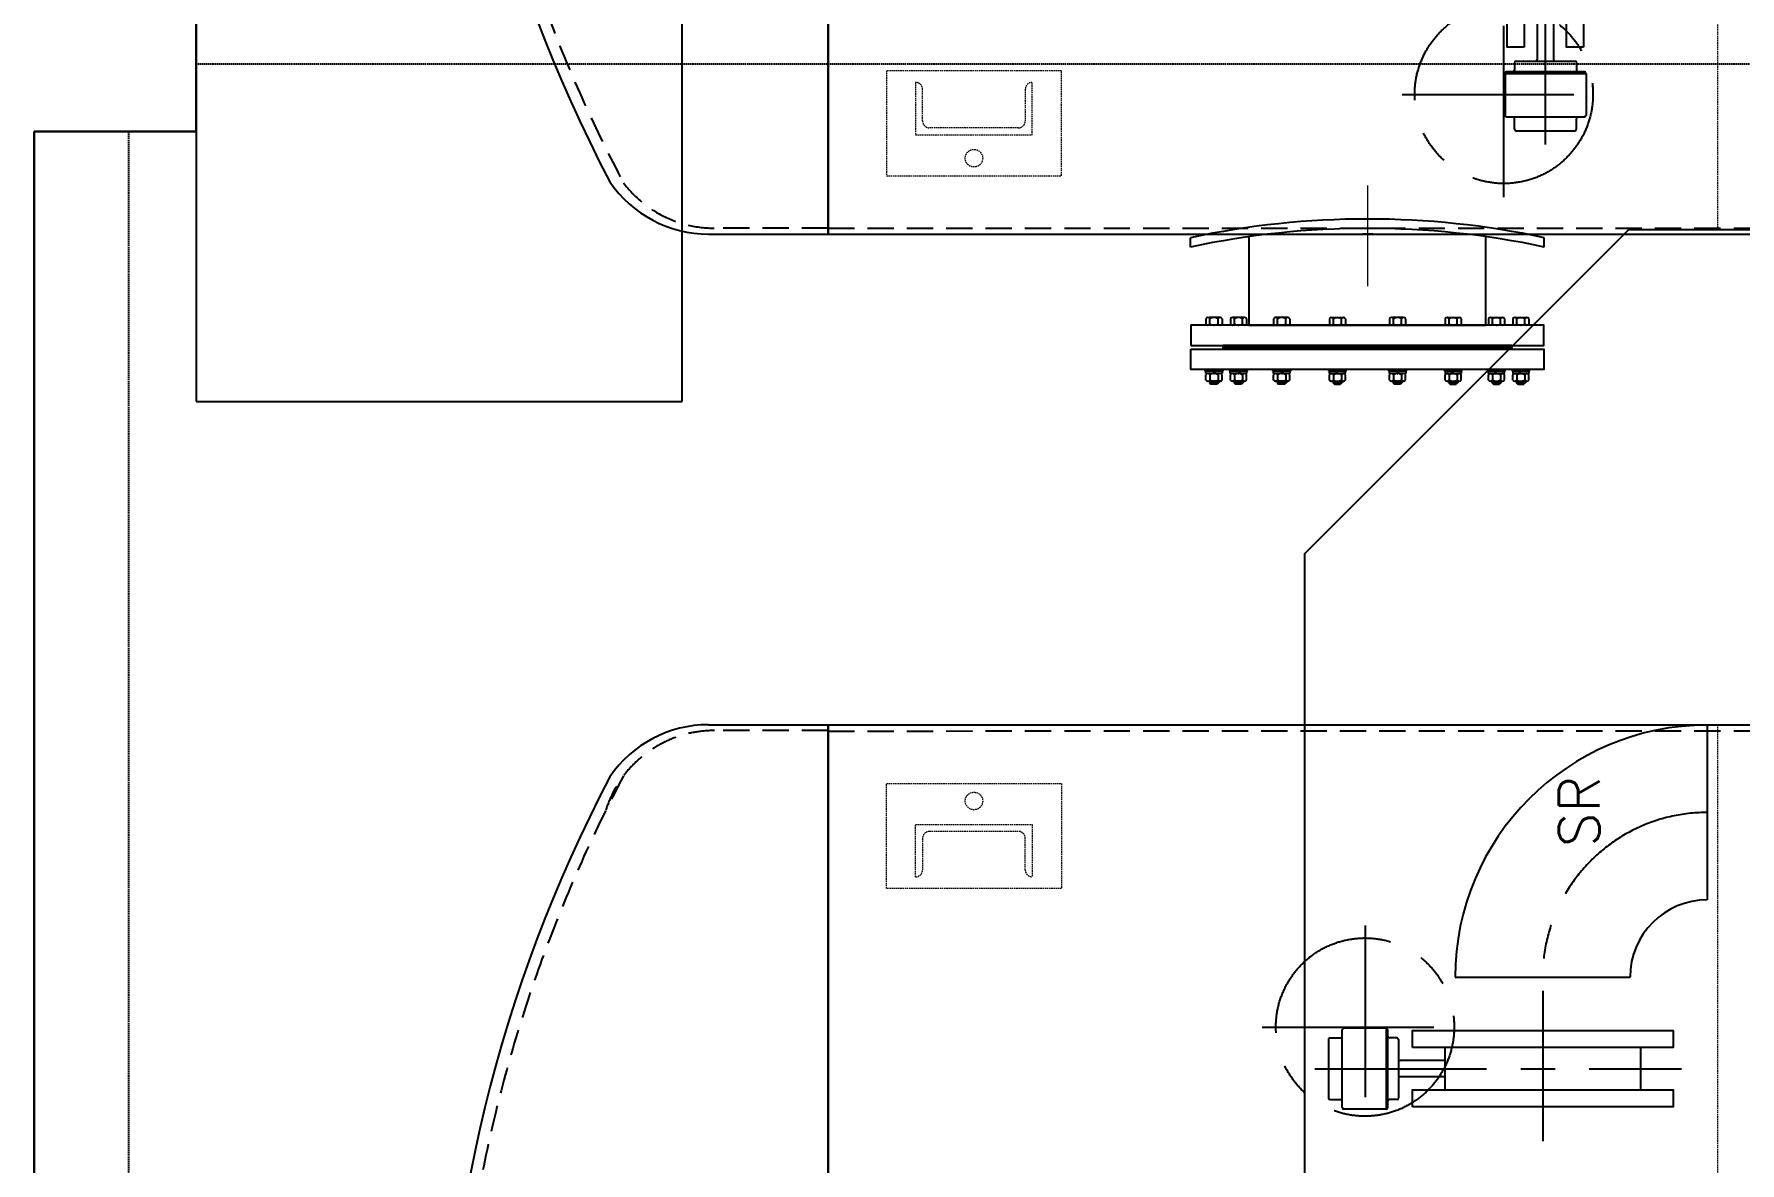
# Model space of a CAD drawing. Extents: x 0 to 160756, y 0 to 229247.
# Drawn here: x 54235 to 57394, y 74966 to 77056 of the extents above; entities that cross this region are included whole.
import ezdxf
from ezdxf.xclip import XClip

# ---------------------------------------------------------------- set-up
doc = ezdxf.new("R2010")
doc.units = 0
doc.header["$LTSCALE"] = 10
doc.header["$XCLIPFRAME"] = 2
for name, pattern in [('H12設備棟3F$0$HIDDEN', [0.375, 0.25, -0.125]), ('XCM7P30CDA$0$CENTER', [50.8, 31.75, -6.35, 6.35, -6.35]), ('XCM7Q30CDA-200K$0$xCUP-L40-M03-HVAC-EQ$0$CENTER', [50.8, 31.75, -6.35, 6.35, -6.35]), ('XCM7Q30CDA-200K$0$xCUP-L40-M03-HVAC-EQ$0$HIDDEN', [0.375, 0.25, -0.125])]:
    doc.linetypes.add(name, pattern=pattern)
for name, color, linetype in [('H12設備棟3F$0$ARC-BEAM', 252, 'H12設備棟3F$0$HIDDEN'), ('H12設備棟3F$0$KABE1', 252, 'Continuous'), ('H12設備棟3F$0$\uf4c9\ue50a', 252, 'Continuous'), ('XCM7P30CDA$0$M-CWTR-CENT', 252, 'XCM7P30CDA$0$CENTER'), ('XCM7P30CDA$0$M-CWTR-VAVE', 252, 'Continuous'), ('XCM7P30CDA$0$U-CDA-PIPE', 252, 'Continuous'), ('XCM7Q30CDA-200K$0$UER-FUTUER', 9, 'Continuous')]:
    doc.layers.add(name, color=color, linetype=linetype)
doc.styles.add('XCM7P30CDA$0$Standard', font='txt.shx', dxfattribs={"bigfont": 'chineset.shx'})

# ---------------------------------------------------------------- blocks, each defined once
blk = doc.blocks.new('H12設備棟3F')
at = {"layer": 'H12設備棟3F$0$ARC-BEAM'}
for p, q in [((62735.2, 77000.3), (54535.2, 77000.3)), ((54410.2, 76875.3), (54410.2, 68825.3))]:
    blk.add_line(p, q, dxfattribs=at)
at = {"layer": 'H12設備棟3F$0$KABE1', "linetype": 'Continuous', "lineweight": 30}
for p, q in [((54535.2, 77675.3), (54535.2, 76875.3)), ((54235.2, 76875.3), (54235.2, 70075.3)), ((54535.2, 76875.3), (54235.2, 76875.3))]:
    blk.add_line(p, q, dxfattribs=at)
at = {"layer": 'H12設備棟3F$0$\uf4c9\ue50a'}
for p, q in [((54535.2, 78175.3), (54535.2, 76375.3)), ((55435.2, 76375.3), (55435.2, 78175.3)), ((54535.2, 76375.3), (55435.2, 76375.3))]:
    blk.add_line(p, q, dxfattribs=at)
blk.add_lwpolyline([(58988.2, 73694.2), (57188.2, 73694.2), (56588.2, 74294.2), (56588.2, 76094.2), (57188.2, 76694.2), (58988.2, 76694.2), (59588.2, 76094.2), (59588.2, 74294.2)], close=True, dxfattribs=at)
blk = doc.blocks.new('XCM7Q30CDA-200K$0$A$C78f448f2')
for p, q in [((0, 938.7), (0, 3988.7)), ((2500, 938.7), (2500, 3336.2)), ((2522.3, 2166.5), (2506.3, 2166.5)), ((2643.3, 2116), (2643.3, 2136.8)), ((2645.3, 2140.3), (2654.3, 2140.3)), ((2735.3, 2141.4), (2732.3, 2141.4)), ((2735.3, 2111.4), (2735.3, 2141.4)), ((2739.3, 2140.4), (2735.3, 2140.4)), ((2739.3, 2112.4), (2739.3, 2140.4)), ((2750.3, 2140.3), (2741.3, 2140.3)), ((2654.3, 2133.3), (2645.3, 2133.3)), ((2654.3, 2119.5), (2645.3, 2119.5)), ((2645.3, 2112.6), (2654.3, 2112.6)), ((2732.3, 2111.4), (2735.3, 2111.4)), ((2735.3, 2127.6), (2739.3, 2123.6)), ((2735.3, 2126.4), (2739.3, 2122.4)), ((2735.3, 2112.4), (2739.3, 2112.4)), ((2741.3, 2133.3), (2750.3, 2133.3)), ((2741.3, 2119.5), (2750.3, 2119.5)), ((2750.3, 2112.6), (2741.3, 2112.6)), ((2752.3, 2116), (2752.3, 2134.4)), ((2752.3, 2134.4), (2754.7, 2134.4)), ((2752.3, 2131.6), (2757.5, 2131.6)), ((2752.3, 2121.2), (2757.5, 2121.2)), ((2752.3, 2118.4), (2754.7, 2118.4)), ((2754.7, 2134.4), (2757.5, 2131.6)), ((2754.7, 2118.4), (2754.7, 2134.4)), ((2754.7, 2118.4), (2757.5, 2121.2)), ((2757.5, 2121.2), (2757.5, 2131.6)), ((2643.3, 2074.1), (2643.3, 2094.9)), ((2645.3, 2098.4), (2654.3, 2098.4)), ((2654.3, 2091.4), (2645.3, 2091.4)), ((2654.3, 2077.6), (2645.3, 2077.6)), ((2735.3, 2099.5), (2732.3, 2099.5)), ((2735.3, 2069.5), (2735.3, 2099.5)), ((2739.3, 2098.5), (2735.3, 2098.5)), ((2735.3, 2085.7), (2739.3, 2081.7)), ((2735.3, 2084.5), (2739.3, 2080.5)), ((2739.3, 2070.5), (2739.3, 2098.5)), ((2750.3, 2098.4), (2741.3, 2098.4)), ((2741.3, 2091.4), (2750.3, 2091.4)), ((2741.3, 2077.6), (2750.3, 2077.6)), ((2752.3, 2074.1), (2752.3, 2094.9)), ((2752.3, 2092.5), (2754.7, 2092.5)), ((2752.3, 2089.7), (2757.5, 2089.7)), ((2752.3, 2079.3), (2757.5, 2079.3)), ((2752.3, 2076.5), (2754.7, 2076.5)), ((2754.7, 2092.5), (2757.5, 2089.7)), ((2754.7, 2076.5), (2754.7, 2092.5)), ((2754.7, 2076.5), (2757.5, 2079.3)), ((2757.5, 2079.3), (2757.5, 2089.7)), ((2645.3, 2070.7), (2654.3, 2070.7)), ((2732.3, 2069.5), (2735.3, 2069.5)), ((2735.3, 2070.5), (2739.3, 2070.5)), ((2750.3, 2070.7), (2741.3, 2070.7)), ((2643.3, 2000), (2643.3, 2020.8)), ((2645.3, 2024.2), (2654.3, 2024.2)), ((2735.3, 2025.4), (2732.3, 2025.4)), ((2735.3, 1995.4), (2735.3, 2025.4)), ((2739.3, 2024.4), (2735.3, 2024.4)), ((2739.3, 1996.4), (2739.3, 2024.4)), ((2750.3, 2024.2), (2741.3, 2024.2)), ((2752.3, 2000), (2752.3, 2020.8)), ((2752.3, 2018.4), (2754.7, 2018.4)), ((2754.7, 2018.4), (2757.5, 2015.6)), ((2754.7, 2002.4), (2754.7, 2018.4)), ((2654.3, 2017.3), (2645.3, 2017.3)), ((2654.3, 2003.5), (2645.3, 2003.5)), ((2645.3, 1996.5), (2654.3, 1996.5)), ((2732.3, 1995.4), (2735.3, 1995.4)), ((2735.3, 2011.6), (2739.3, 2007.6)), ((2735.3, 2010.4), (2739.3, 2006.4)), ((2735.3, 1996.4), (2739.3, 1996.4)), ((2741.3, 2017.3), (2750.3, 2017.3)), ((2741.3, 2003.5), (2750.3, 2003.5)), ((2750.3, 1996.5), (2741.3, 1996.5)), ((2752.3, 2015.6), (2757.5, 2015.6)), ((2752.3, 2005.2), (2757.5, 2005.2)), ((2752.3, 2002.4), (2754.7, 2002.4)), ((2754.7, 2002.4), (2757.5, 2005.2)), ((2757.5, 2005.2), (2757.5, 2015.6)), ((2643.3, 1925.2), (2643.3, 1904.5)), ((2645.3, 1928.7), (2654.3, 1928.7)), ((2654.3, 1921.8), (2645.3, 1921.8)), ((2654.3, 1907.9), (2645.3, 1907.9)), ((2645.3, 1901), (2654.3, 1901)), ((2732.3, 1929.9), (2735.3, 1929.9)), ((2735.3, 1929.9), (2735.3, 1899.9)), ((2735.3, 1928.9), (2739.3, 1928.9)), ((2735.3, 1914.9), (2739.3, 1918.9)), ((2735.3, 1913.7), (2739.3, 1917.7)), ((2739.3, 1928.9), (2739.3, 1900.9)), ((2750.3, 1928.7), (2741.3, 1928.7)), ((2741.3, 1921.8), (2750.3, 1921.8)), ((2741.3, 1907.9), (2750.3, 1907.9)), ((2750.3, 1901), (2741.3, 1901)), ((2752.3, 1925.2), (2752.3, 1904.5)), ((2752.3, 1922.9), (2754.7, 1922.9)), ((2752.3, 1920.1), (2757.5, 1920.1)), ((2752.3, 1909.7), (2757.5, 1909.7)), ((2752.3, 1906.9), (2754.7, 1906.9)), ((2754.7, 1922.9), (2757.5, 1920.1)), ((2754.7, 1922.9), (2754.7, 1906.9)), ((2754.7, 1906.9), (2757.5, 1909.7)), ((2757.5, 1920.1), (2757.5, 1909.7)), ((0, 1655.7), (0, 1871.7)), ((2500, 1872.4), (2500, 1855.1)), ((2735.3, 1899.9), (2732.3, 1899.9)), ((2739.3, 1900.9), (2735.3, 1900.9)), ((2643.3, 1801.4), (2643.3, 1822.2)), ((2645.3, 1825.7), (2654.3, 1825.7)), ((2654.3, 1818.7), (2645.3, 1818.7)), ((2735.3, 1826.8), (2732.3, 1826.8)), ((2735.3, 1796.8), (2735.3, 1826.8)), ((2739.3, 1825.8), (2735.3, 1825.8)), ((2739.3, 1797.8), (2739.3, 1825.8)), ((2750.3, 1825.7), (2741.3, 1825.7)), ((2741.3, 1818.7), (2750.3, 1818.7)), ((2752.3, 1801.4), (2752.3, 1822.2)), ((2752.3, 1819.8), (2754.7, 1819.8)), ((2752.3, 1817), (2757.5, 1817)), ((2754.7, 1819.8), (2757.5, 1817)), ((2754.7, 1803.8), (2754.7, 1819.8)), ((2757.5, 1806.6), (2757.5, 1817)), ((2654.3, 1804.9), (2645.3, 1804.9)), ((2645.3, 1798), (2654.3, 1798)), ((2732.3, 1796.8), (2735.3, 1796.8)), ((2735.3, 1813), (2739.3, 1809)), ((2735.3, 1811.8), (2739.3, 1807.8)), ((2735.3, 1797.8), (2739.3, 1797.8)), ((2741.3, 1804.9), (2750.3, 1804.9)), ((2750.3, 1798), (2741.3, 1798)), ((2752.3, 1806.6), (2757.5, 1806.6)), ((2752.3, 1803.8), (2754.7, 1803.8)), ((2754.7, 1803.8), (2757.5, 1806.6)), ((2643.3, 1726.7), (2643.3, 1705.9)), ((2645.3, 1730.1), (2654.3, 1730.1)), ((2732.3, 1731.3), (2735.3, 1731.3)), ((2735.3, 1731.3), (2735.3, 1701.3)), ((2735.3, 1730.3), (2739.3, 1730.3)), ((2739.3, 1730.3), (2739.3, 1702.3)), ((2750.3, 1730.1), (2741.3, 1730.1)), ((2752.3, 1726.7), (2752.3, 1705.9)), ((2654.3, 1723.2), (2645.3, 1723.2)), ((2654.3, 1709.4), (2645.3, 1709.4)), ((2645.3, 1702.4), (2654.3, 1702.4)), ((2735.3, 1701.3), (2732.3, 1701.3)), ((2735.3, 1716.3), (2739.3, 1720.3)), ((2735.3, 1715.1), (2739.3, 1719.1)), ((2739.3, 1702.3), (2735.3, 1702.3)), ((2741.3, 1723.2), (2750.3, 1723.2)), ((2741.3, 1709.4), (2750.3, 1709.4)), ((2750.3, 1702.4), (2741.3, 1702.4)), ((2752.3, 1724.3), (2754.7, 1724.3)), ((2752.3, 1721.5), (2757.5, 1721.5)), ((2752.3, 1711.1), (2757.5, 1711.1)), ((2752.3, 1708.3), (2754.7, 1708.3)), ((2754.7, 1724.3), (2757.5, 1721.5)), ((2754.7, 1724.3), (2754.7, 1708.3)), ((2754.7, 1708.3), (2757.5, 1711.1)), ((2757.5, 1721.5), (2757.5, 1711.1)), ((2643.3, 1652.6), (2643.3, 1631.8)), ((2645.3, 1656), (2654.3, 1656)), ((2654.3, 1649.1), (2645.3, 1649.1)), ((2732.3, 1657.2), (2735.3, 1657.2)), ((2735.3, 1657.2), (2735.3, 1627.2)), ((2735.3, 1656.2), (2739.3, 1656.2)), ((2735.3, 1642.2), (2739.3, 1646.2)), ((2735.3, 1641), (2739.3, 1645)), ((2739.3, 1656.2), (2739.3, 1628.2)), ((2750.3, 1656), (2741.3, 1656)), ((2741.3, 1649.1), (2750.3, 1649.1)), ((2752.3, 1652.6), (2752.3, 1631.8)), ((2752.3, 1650.2), (2754.7, 1650.2)), ((2752.3, 1647.4), (2757.5, 1647.4)), ((2754.7, 1650.2), (2757.5, 1647.4)), ((2754.7, 1650.2), (2754.7, 1634.2)), ((2757.5, 1647.4), (2757.5, 1637)), ((2643.3, 1610.6), (2643.3, 1592.3)), ((2654.3, 1635.2), (2645.3, 1635.2)), ((2645.3, 1628.3), (2654.3, 1628.3)), ((2645.3, 1614.1), (2654.3, 1614.1)), ((2735.3, 1627.2), (2732.3, 1627.2)), ((2732.3, 1615.3), (2735.3, 1615.3)), ((2739.3, 1628.2), (2735.3, 1628.2)), ((2735.3, 1615.3), (2735.3, 1585.3)), ((2735.3, 1614.3), (2739.3, 1614.3)), ((2739.3, 1614.3), (2739.3, 1586.3)), ((2741.3, 1635.2), (2750.3, 1635.2)), ((2750.3, 1628.3), (2741.3, 1628.3)), ((2750.3, 1614.1), (2741.3, 1614.1)), ((2752.3, 1637), (2757.5, 1637)), ((2752.3, 1634.2), (2754.7, 1634.2)), ((2752.3, 1610.6), (2752.3, 1592.3)), ((2754.7, 1634.2), (2757.5, 1637)), ((2654.3, 1607.2), (2645.3, 1607.2)), ((2654.3, 1593.3), (2645.3, 1593.3)), ((2645.3, 1586.4), (2654.3, 1586.4)), ((2735.3, 1585.3), (2732.3, 1585.3)), ((2735.3, 1600.3), (2739.3, 1604.3)), ((2735.3, 1599.1), (2739.3, 1603.1)), ((2739.3, 1586.3), (2735.3, 1586.3)), ((2741.3, 1607.2), (2750.3, 1607.2)), ((2741.3, 1593.3), (2750.3, 1593.3)), ((2750.3, 1586.4), (2741.3, 1586.4)), ((2752.3, 1608.3), (2754.7, 1608.3)), ((2752.3, 1605.5), (2757.5, 1605.5)), ((2752.3, 1595.1), (2757.5, 1595.1)), ((2752.3, 1592.3), (2754.7, 1592.3)), ((2754.7, 1608.3), (2757.5, 1605.5)), ((2754.7, 1608.3), (2754.7, 1592.3)), ((2754.7, 1592.3), (2757.5, 1595.1)), ((2757.5, 1605.5), (2757.5, 1595.1)), ((2522.3, 1560.1), (2506.3, 1560.1)), ((0, 938.7), (2500, 938.7)), ((2500, 938.7), (0, 938.7)), ((0, 733.7), (0, 938.7)), ((2500, 733.7), (2500, 938.7))]:
    blk.add_line(p, q)
at = {"linetype": 'XCM7Q30CDA-200K$0$xCUP-L40-M03-HVAC-EQ$0$HIDDEN', "ltscale": 18}
for p, q in [((10.8, 938.7), (10.4, 3988.7)), ((2490, 938.7), (2490.3, 3279.3)), ((10, 938.7), (10, 743.7)), ((2490, 938.7), (2490, 743.7))]:
    blk.add_line(p, q, dxfattribs=at)
at = {"linetype": 'XCM7Q30CDA-200K$0$xCUP-L40-M03-HVAC-EQ$0$HIDDEN', "lineweight": 9}
blk.add_line((0, 2463.7), (2490.2, 2463.7), dxfattribs=at)
at = {"linetype": 'XCM7Q30CDA-200K$0$xCUP-L40-M03-HVAC-EQ$0$CENTER', "lineweight": 13}
blk.add_line((2416.9, 1863.7), (2589.4, 1863.7), dxfattribs=at)
at = {"linetype": 'XCM7Q30CDA-200K$0$xCUP-L40-M03-HVAC-EQ$0$HIDDEN', "lineweight": 15}
for p, q in [((100.8, 1338.7), (280.8, 1338.7)), ((100.8, 1038.7), (100.8, 1338.7)), ((280.8, 1338.7), (280.8, 1038.7)), ((2400, 1338.7), (2220, 1338.7)), ((2220, 1338.7), (2220, 1038.7)), ((2400, 1038.7), (2400, 1338.7)), ((170.8, 1288.7), (260.8, 1288.7)), ((170.8, 1088.7), (170.8, 1288.7)), ((260.8, 1288.7), (260.8, 1288.7)), ((2330, 1288.7), (2240, 1288.7)), ((2240, 1288.7), (2240, 1288.7)), ((2330, 1088.7), (2330, 1288.7)), ((182.8, 1264.7), (182.8, 1112.7)), ((248.8, 1276.7), (194.8, 1276.7)), ((2252, 1276.7), (2306, 1276.7)), ((2318, 1264.7), (2318, 1112.7)), ((260.8, 1088.7), (170.8, 1088.7)), ((194.8, 1100.7), (248.8, 1100.7)), ((260.8, 1088.7), (260.8, 1088.7)), ((2240, 1088.7), (2240, 1088.7)), ((2240, 1088.7), (2330, 1088.7)), ((2306, 1100.7), (2252, 1100.7)), ((280.8, 1038.7), (100.8, 1038.7)), ((2220, 1038.7), (2400, 1038.7))]:
    blk.add_line(p, q, dxfattribs=at)
for points in [[(2691.3, 1560.8), (2691.3, 2165.8), (2656.3, 2165.8), (2656.3, 1560.8)], [(2697.3, 1560.8), (2697.3, 2165.8), (2732.3, 2165.8), (2732.3, 1560.8)], [(2694.3, 1615.8), (2694.3, 2110.8), (2691.3, 2110.8), (2691.3, 1615.8)], [(2694.3, 1615.8), (2694.3, 2110.8), (2697.3, 2110.8), (2697.3, 1615.8)]]:
    blk.add_lwpolyline(points, close=True)
blk.add_lwpolyline([(2504.6, 1660.1), (2656.3, 1660.1), (2656.3, 2066.5), (2504.6, 2066.5)])
for centre in [(130.8, 1188.7), (2370, 1188.7)]:
    blk.add_circle(centre, 15, dxfattribs=at)
for centre, radius, start, end in [((3926.7, 1863.3), 1452.4, 167.9505, 192.0495), ((3942.7, 1863.3), 1452.4, 167.9505, 192.0495), ((2647.3, 2136.8), 4, 120, 240), ((2652.3, 2136.8), 4, 300, 60), ((2743.3, 2136.8), 4, 120, 240), ((2748.3, 2136.8), 4, 300, 60), ((2656.3, 2126.4), 13, 147.7958, 212.2042), ((2647.3, 2116), 4, 120, 240), ((2643.3, 2126.4), 13, 327.7958, 32.2042), ((2652.3, 2116), 4, 300, 60), ((2752.3, 2126.4), 13, 147.7958, 212.2042), ((2743.3, 2116), 4, 120, 240), ((2739.3, 2126.4), 13, 327.7958, 32.2042), ((2748.3, 2116), 4, 300, 60), ((2647.3, 2094.9), 4, 120, 240), ((2656.3, 2084.5), 13, 147.7958, 212.2042), ((2647.3, 2074.1), 4, 120, 240), ((2652.3, 2094.9), 4, 300, 60), ((2643.3, 2084.5), 13, 327.7958, 32.2042), ((2652.3, 2074.1), 4, 300, 60), ((2743.3, 2094.9), 4, 120, 240), ((2752.3, 2084.5), 13, 147.7958, 212.2042), ((2743.3, 2074.1), 4, 120, 240), ((2748.3, 2094.9), 4, 300, 60), ((2739.3, 2084.5), 13, 327.7958, 32.2042), ((2748.3, 2074.1), 4, 300, 60), ((2647.3, 2020.8), 4, 120, 240), ((2652.3, 2020.8), 4, 300, 60), ((2743.3, 2020.8), 4, 120, 240), ((2748.3, 2020.8), 4, 300, 60), ((2656.3, 2010.4), 13, 147.7958, 212.2042), ((2647.3, 2000), 4, 120, 240), ((2643.3, 2010.4), 13, 327.7958, 32.2042), ((2652.3, 2000), 4, 300, 60), ((2752.3, 2010.4), 13, 147.7958, 212.2042), ((2743.3, 2000), 4, 120, 240), ((2739.3, 2010.4), 13, 327.7958, 32.2042), ((2748.3, 2000), 4, 300, 60), ((2647.3, 1925.2), 4, 120, 240), ((2656.3, 1914.9), 13, 147.7958, 212.2042), ((2647.3, 1904.5), 4, 120, 240), ((2652.3, 1925.2), 4, 300, 60), ((2643.3, 1914.9), 13, 327.7958, 32.2042), ((2652.3, 1904.5), 4, 300, 60), ((2743.3, 1925.2), 4, 120, 240), ((2752.3, 1914.9), 13, 147.7958, 212.2042), ((2743.3, 1904.5), 4, 120, 240), ((2748.3, 1925.2), 4, 300, 60), ((2739.3, 1914.9), 13, 327.7958, 32.2042), ((2748.3, 1904.5), 4, 300, 60), ((2647.3, 1822.2), 4, 120, 240), ((2656.3, 1811.8), 13, 147.7958, 212.2042), ((2652.3, 1822.2), 4, 300, 60), ((2643.3, 1811.8), 13, 327.7958, 32.2042), ((2743.3, 1822.2), 4, 120, 240), ((2752.3, 1811.8), 13, 147.7958, 212.2042), ((2748.3, 1822.2), 4, 300, 60), ((2739.3, 1811.8), 13, 327.7958, 32.2042), ((2647.3, 1801.4), 4, 120, 240), ((2652.3, 1801.4), 4, 300, 60), ((2743.3, 1801.4), 4, 120, 240), ((2748.3, 1801.4), 4, 300, 60), ((2647.3, 1726.7), 4, 120, 240), ((2652.3, 1726.7), 4, 300, 60), ((2743.3, 1726.7), 4, 120, 240), ((2748.3, 1726.7), 4, 300, 60), ((2656.3, 1716.3), 13, 147.7958, 212.2042), ((2647.3, 1705.9), 4, 120, 240), ((2643.3, 1716.3), 13, 327.7958, 32.2042), ((2652.3, 1705.9), 4, 300, 60), ((2752.3, 1716.3), 13, 147.7958, 212.2042), ((2743.3, 1705.9), 4, 120, 240), ((2739.3, 1716.3), 13, 327.7958, 32.2042), ((2748.3, 1705.9), 4, 300, 60), ((2647.3, 1652.6), 4, 120, 240), ((2656.3, 1642.2), 13, 147.7958, 212.2042), ((2652.3, 1652.6), 4, 300, 60), ((2643.3, 1642.2), 13, 327.7958, 32.2042), ((2743.3, 1652.6), 4, 120, 240), ((2752.3, 1642.2), 13, 147.7958, 212.2042), ((2748.3, 1652.6), 4, 300, 60), ((2739.3, 1642.2), 13, 327.7958, 32.2042), ((2647.3, 1631.8), 4, 120, 240), ((2647.3, 1610.6), 4, 120, 240), ((2652.3, 1631.8), 4, 300, 60), ((2652.3, 1610.6), 4, 300, 60), ((2743.3, 1631.8), 4, 120, 240), ((2743.3, 1610.6), 4, 120, 240), ((2748.3, 1631.8), 4, 300, 60), ((2748.3, 1610.6), 4, 300, 60), ((2656.3, 1600.3), 13, 147.7958, 212.2042), ((2647.3, 1589.9), 4, 120, 240), ((2643.3, 1600.3), 13, 327.7958, 32.2042), ((2652.3, 1589.9), 4, 300, 60), ((2752.3, 1600.3), 13, 147.7958, 212.2042), ((2743.3, 1589.9), 4, 120, 240), ((2739.3, 1600.3), 13, 327.7958, 32.2042), ((2748.3, 1589.9), 4, 300, 60), ((205, 733.7), 205, 180, 235.6231), ((2295, 733.7), 205, 304.3769, 0), ((1250, 2778.7), 2500, 242.3351, 297.6649)]:
    blk.add_arc(centre, radius, start, end)
for centre, start, end in [((248.8, 1288.7), 270, 0), ((2252, 1288.7), 180, 270), ((194.8, 1264.7), 90, 180), ((2306, 1264.7), 0, 90), ((194.8, 1112.7), 180, 270), ((2306, 1112.7), 270, 0), ((248.8, 1088.7), 0, 90), ((2252, 1088.7), 90, 180)]:
    blk.add_arc(centre, 12, start, end, dxfattribs=at)
at = {"linetype": 'XCM7Q30CDA-200K$0$xCUP-L40-M03-HVAC-EQ$0$HIDDEN', "ltscale": 18}
for centre, radius, start, end in [((205, 743.7), 195, 180, 252.6309), ((2295, 743.7), 195, 306.9931, 0), ((1250, 2778.7), 2480, 242.0511, 297.9489)]:
    blk.add_arc(centre, radius, start, end, dxfattribs=at)
for p in [(2656.3, 2126.4), (2739.3, 2126.4), (2656.3, 2084.5), (2739.3, 2084.5), (2656.3, 2010.4), (2739.3, 2010.4), (2656.3, 1914.9), (2739.3, 1914.9), (2656.3, 1811.8), (2739.3, 1811.8), (2656.3, 1716.3), (2739.3, 1716.3), (2656.3, 1642.2), (2739.3, 1642.2), (2656.3, 1600.3), (2739.3, 1600.3)]:
    blk.add_point(p)
blk = doc.blocks.new('XCM7Q30CDA-200K')
at = {"layer": 'XCM7Q30CDA-200K$0$UER-FUTUER', "xscale": 1.08, "yscale": 1.08, "zscale": 1.08, "rotation": 270}
for p in [(54691.6, 79385.6), (54691.6, 75777)]:
    blk.add_blockref('XCM7Q30CDA-200K$0$A$C78f448f2', p, dxfattribs=at)
blk = doc.blocks.new('XCM7P30CDA$0$A$C4A6822D7')
for p, q in [((0, 466.7), (0, 142.9)), ((466.7, 0), (142.9, 0))]:
    blk.add_line(p, q)
for radius in [466.7, 466.7, 142.9]:
    blk.add_arc((0, 0), radius, 0, 90)
at = {"color": 1, "linetype": 'XCM7P30CDA$0$CENTER'}
blk.add_arc((0, 0), 304.8, 0, 90, dxfattribs=at)
at = {"color": 0, "style": 'XCM7P30CDA$0$Standard'}
blk.add_text('SR', height=75, dxfattribs=at).set_placement((240.5, 199.7))
blk = doc.blocks.new('XCM7P30CDA$0$A$C0D1147C2')
at = {"layer": 'XCM7P30CDA$0$M-CWTR-CENT'}
for p, q in [((42504.3, -8848), (42504.3, -9228.6)), ((42427.3, -8945.6), (42427.3, -9624.5)), ((42692.3, -9038.3), (42316.3, -9038.3)), ((42571.7, -9367.3), (42293, -9367.3))]:
    blk.add_line(p, q, dxfattribs=at)
at = {"layer": 'XCM7P30CDA$0$M-CWTR-VAVE'}
for p, q in [((42352.1, -9077.3), (42352.1, -8999.3)), ((42355.2, -8996.2), (42499.1, -8996.2)), ((42370, -8973.7), (42370, -8993.2)), ((42481.3, -8970.7), (42373, -8970.7)), ((42484.3, -8973.7), (42484.3, -8993.2)), ((42502.1, -9077.3), (42502.1, -8999.3)), ((42502.1, -9077.3), (42352.1, -9077.3)), ((42355.2, -9080.3), (42499.1, -9080.3)), ((42370, -9097.1), (42370, -9083.4)), ((42484.3, -9097.1), (42484.3, -9083.4)), ((42481.3, -9100.1), (42373, -9100.1)), ((42412.4, -9186.3), (42412.4, -9103.1)), ((42442.3, -9186.3), (42442.3, -9103.1)), ((42466.4, -9186.3), (42388.4, -9186.3)), ((42466.4, -9548.3), (42388.4, -9548.3))]:
    blk.add_line(p, q, dxfattribs=at)
for points in [[(42356.6, -9126), (42388.4, -9126), (42388.4, -9608.6), (42356.6, -9608.6)], [(42466.4, -9126), (42498.1, -9126), (42498.1, -9608.6), (42466.4, -9608.6)]]:
    blk.add_lwpolyline(points, close=True, dxfattribs=at)
at = {"layer": 'XCM7P30CDA$0$M-CWTR-VAVE', "linetype": 'XCM7P30CDA$0$CENTER'}
blk.add_circle((42504.3, -9038.3), 165, dxfattribs=at)
at = {"layer": 'XCM7P30CDA$0$M-CWTR-VAVE'}
for centre, radius, start, end in [((42355.2, -8999.3), 3.02, 90, 180), ((42367, -8993.2), 3.02, 270, 0), ((42373, -8973.7), 3.02, 90, 180), ((42481.3, -8973.7), 3.02, 0, 90), ((42487.3, -8993.2), 3.02, 180, 270), ((42499.1, -8999.3), 3.02, 0, 90), ((42355.2, -9077.3), 3.02, 180, 270), ((42367, -9083.4), 3.02, 0, 90), ((42487.3, -9083.4), 3.02, 90, 180), ((42499.1, -9077.3), 3.02, 270, 0), ((42373, -9097.1), 3.02, 180, 270), ((42409.4, -9103.1), 3, 0, 90), ((42445.3, -9103.1), 3, 90, 180), ((42481.3, -9097.1), 3.02, 270, 0)]:
    blk.add_arc(centre, radius, start, end, dxfattribs=at)
blk = doc.blocks.new('XCM7P30CDA')
for p, rotation in [((99460.8, 67905.8), 179.9999999999991), ((47661.2, 32712.8), 89.99999999999912)]:
    blk.add_blockref('XCM7P30CDA$0$A$C0D1147C2', p, dxfattribs=dict(rotation=rotation))
at = {"layer": 'XCM7P30CDA$0$U-CDA-PIPE', "rotation": 89.99999999999999}
blk.add_blockref('XCM7P30CDA$0$A$C4A6822D7', (57333.2, 75309.7), dxfattribs=at)

msp = doc.modelspace()

# ---------------------------------------------------------------- block references
for name in ['XCM7P30CDA', 'XCM7Q30CDA-200K']:
    msp.add_blockref(name, (0, 0))
ref = msp.add_blockref('H12設備棟3F', (0, 0))
XClip(ref).set_block_clipping_path([(52480.8428845762, 60066.8604644329), (84559.6547477046, 105824.4625800119)])

doc.saveas('drawing.dxf')
